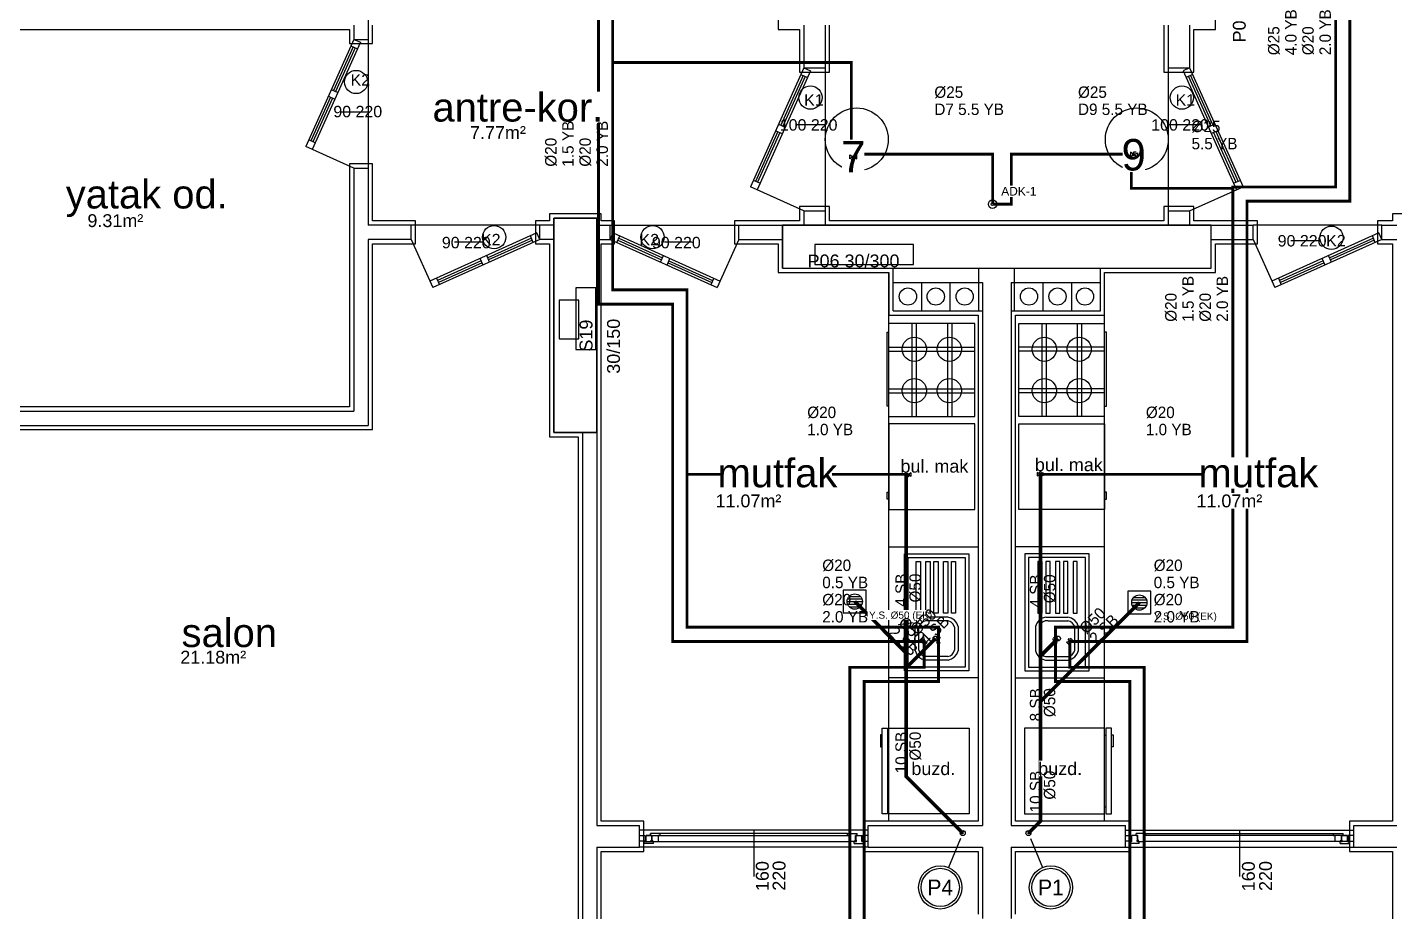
# Model space of a CAD drawing. Header units: centimetres. Extents: x -3962 to 31822, y -2 to 2802.
# Drawn here: x 13032 to 13989, y 514 to 1133 of the extents above; entities that cross this region are included whole.
import ezdxf
from ezdxf.enums import TextEntityAlignment as Align

# ---------------------------------------------------------------- set-up
doc = ezdxf.new("R2010")
doc.units = ezdxf.units.CM
doc.linetypes.add('BASMA HATTI', pattern=[31, 25, -6])
doc.linetypes.add('PISSU HATTI', pattern=[26, 20, -6])
for name, color, linetype in [('ROTAS-CIHAZ', 135, 'CONTINUOUS'), ('ROTAS-MIMARI', 8, 'CONTINUOUS'), ('ROTAS-MIMARI-KOLON', 8, 'CONTINUOUS'), ('ROTAS-MIMARI-YAZI', 8, 'CONTINUOUS'), ('ROTAS-PISSU-BORU-TAVANDAN', 6, 'PISSU HATTI'), ('ROTAS-PISSU-KOLONNO', 211, 'CONTINUOUS'), ('ROTAS-SICAKSU-BORU', 1, 'BASMA HATTI'), ('ROTAS-SOGUKSU-BORU', 5, 'CONTINUOUS'), ('ROTAS-TEFRIS', 15, 'CONTINUOUS'), ('ROTAS-TEMIZSU-CAP', 101, 'CONTINUOUS'), ('ROTAS-VANA', 1, 'CONTINUOUS')]:
    doc.layers.add(name, color=color, linetype=linetype)
doc.styles.add('ROTAS', font='arial.ttf')

# ---------------------------------------------------------------- blocks, each defined once
blk = doc.blocks.new('ROTAS-PIS-SU-CAP-SB')
for tag, p in [('PSCP_001', (0.83, 1.29)), ('PS_001', (0.83, 0.07))]:
    blk.add_attdef(tag, p, '', height=1)
blk = doc.blocks.new('ROTAS-YER-SUZGECI-PLAN')
for p, q in [((-6.7, 0), (6.7, 0)), ((-6.3, 2.3), (6.3, 2.3)), ((-4.9, 4.5), (4.9, 4.5)), ((-6.3, -2.3), (6.3, -2.3)), ((-4.9, -4.5), (4.9, -4.5))]:
    blk.add_line(p, q)
blk.add_lwpolyline([(-10, -10), (10, -10), (10, 10), (-10, 10)], close=True)
blk.add_circle((0, 0), 6.67)
blk = doc.blocks.new('ROTAS-PIS-SU-KOLON')
h = blk.add_hatch(color=256)
h.dxf.hatch_style = 1
h.paths.add_polyline_path([(1.5, 0), (1.5, 0.4), (1.3, 0.8), (1.1, 1.1), (0.8, 1.3), (0.4, 1.5), (0, 1.5), (-0.4, 1.5), (-0.8, 1.3), (-1.1, 1.1), (-1.3, 0.8), (-1.5, 0.4), (-1.5, 0), (-1.5, -0.4), (-1.3, -0.8), (-1.1, -1.1), (-0.8, -1.3), (-0.4, -1.5), (0, -1.5), (0.4, -1.5), (0.8, -1.3), (1.1, -1.1), (1.3, -0.8), (1.5, -0.4)])
blk.add_circle((0, 0), 3.5)
blk = doc.blocks.new('ROTAS-KURESEL-VANA')
for p, q in [((0, 3.1), (0, 8)), ((0, 8), (5.4, 8))]:
    blk.add_line(p, q)
for points in [[(-9, 5.8), (-9, -5), (0, 0.4)], [(9, 5.8), (9, -5), (0, 0.4)]]:
    blk.add_lwpolyline(points, close=True)
blk.add_circle((0, 0.4), 2.71)
blk.add_attdef('CAP', text='', height=10).set_placement((-1.1, 0), align=Align.CENTER)
blk = doc.blocks.new('ROTAS-TEMIZ-SU-CAP-MB')
for tag, p in [('SOCP_001', (0.83, 4.92)), ('SO_001', (0.83, 3.42)), ('SCCP_001', (0.83, 1.92)), ('SC_001', (0.83, 0.42))]:
    blk.add_attdef(tag, p, '', height=1)
blk = doc.blocks.new('ROTAS-KOLON-NO-PIS-SU')
for radius in [27.5, 24.3]:
    blk.add_circle((0, 0), radius)
blk.add_attdef('K', text='', height=20).set_placement((0, 0), align=Align.MIDDLE_CENTER)

msp = doc.modelspace()

# ---------------------------------------------------------------- linework, layer by layer
at = {"layer": 'ROTAS-MIMARI'}
for p, q in [((13270.82, 1154.24), (13270.82, 1124.24)), ((13557.82, 1141.26), (13557.82, 1131.24)), ((13863.82, 1131.24), (13863.82, 1141.26)), ((12935.82, 1131.24), (13257.82, 1131.24)), ((13257.82, 1131.24), (13257.82, 1121.24)), ((13260.82, 1134.24), (13260.82, 1124.24)), ((13273.82, 1121.24), (13273.82, 1134.24)), ((13557.82, 1131.24), (13572.82, 1131.24)), ((13572.82, 1131.24), (13572.82, 1101.24)), ((13575.82, 1134.24), (13575.82, 1104.24)), ((13590.82, 1134.24), (13590.82, 1104.24)), ((13593.82, 1101.24), (13593.82, 1134.24)), ((13827.82, 1134.24), (13827.82, 1101.24)), ((13830.82, 1134.24), (13830.82, 1104.24)), ((13845.82, 1134.24), (13845.82, 1104.24)), ((13848.82, 1101.24), (13848.82, 1131.24)), ((13848.82, 1131.24), (13863.82, 1131.24)), ((13260.82, 1124.24), (13227.18, 1049.35)), ((13265.39, 1122.19), (13231.74, 1047.31)), ((13257.82, 1121.24), (13273.82, 1121.24)), ((13260.82, 1124.24), (13270.82, 1124.24)), ((13260.82, 1124.24), (13265.39, 1122.19)), ((13270.82, 1124.24), (13270.82, 1034.24)), ((13260.26, 1119.01), (13246.51, 1088.41)), ((13261.7, 1118.36), (13247.95, 1087.76)), ((13258.78, 1119.68), (13263.34, 1117.63)), ((13575.82, 1104.24), (13538.44, 1021.03)), ((13580.39, 1102.19), (13543, 1018.99)), ((13572.82, 1101.24), (13593.82, 1101.24)), ((13575.82, 1104.24), (13590.82, 1104.24)), ((13575.82, 1104.24), (13580.39, 1102.19)), ((13590.82, 1104.24), (13590.82, 1004.24)), ((13827.82, 1101.24), (13848.82, 1101.24)), ((13830.82, 1104.24), (13845.82, 1104.24)), ((13830.82, 1104.24), (13830.82, 1004.24)), ((13845.82, 1104.24), (13841.26, 1102.19)), ((13841.26, 1102.19), (13878.65, 1018.99)), ((13845.82, 1104.24), (13883.21, 1021.03)), ((13575.26, 1099.01), (13559.64, 1064.25)), ((13576.7, 1098.36), (13561.08, 1063.6)), ((13573.78, 1099.68), (13578.34, 1097.63)), ((13847.87, 1099.68), (13843.31, 1097.63)), ((13844.95, 1098.36), (13860.57, 1063.6)), ((13846.39, 1099.01), (13862.01, 1064.25)), ((13244.46, 1083.85), (13230.71, 1053.25)), ((13245.9, 1083.2), (13232.15, 1052.6)), ((13242.98, 1084.51), (13247.54, 1082.47)), ((13245.03, 1089.08), (13249.59, 1087.03)), ((13252.04, 1073.5), (13270.82, 1073.5)), ((13558.16, 1064.92), (13562.72, 1062.87)), ((13590.82, 1064.35), (13570.82, 1064.35)), ((13853.95, 1064.35), (13830.82, 1064.35)), ((13863.49, 1064.92), (13858.93, 1062.87)), ((13233.79, 1051.87), (13229.23, 1053.92)), ((13557.59, 1059.69), (13541.97, 1024.93)), ((13559.03, 1059.04), (13543.41, 1024.28)), ((13556.11, 1060.35), (13560.67, 1058.31)), ((13865.54, 1060.35), (13860.98, 1058.31)), ((13862.62, 1059.04), (13878.24, 1024.28)), ((13864.06, 1059.69), (13879.68, 1024.93)), ((13260.82, 1034.24), (13227.18, 1049.35)), ((13273.82, 1037.24), (13257.82, 1037.24)), ((13257.82, 1037.24), (13257.82, 867.24)), ((13260.82, 1034.24), (13260.82, 864.24)), ((13260.82, 1034.24), (13270.82, 1034.24)), ((13270.82, 1034.24), (13270.82, 994.24)), ((13273.82, 997.24), (13273.82, 1037.24)), ((13545.05, 1023.55), (13540.49, 1025.6)), ((13876.6, 1023.55), (13881.16, 1025.6)), ((13575.82, 1004.24), (13538.44, 1021.03)), ((13845.82, 1004.24), (13883.21, 1021.03)), ((13593.82, 1007.24), (13572.82, 1007.24)), ((13572.82, 1007.24), (13572.82, 997.24)), ((13593.82, 997.24), (13593.82, 1007.24)), ((13848.82, 1007.24), (13827.82, 1007.24)), ((13827.82, 1007.24), (13827.82, 997.24)), ((13848.82, 997.24), (13848.82, 1007.24)), ((13303.99, 997.24), (13273.82, 997.24)), ((13303.99, 981.24), (13303.99, 997.24)), ((13397.82, 997.24), (13387.99, 997.24)), ((13387.99, 997.24), (13387.99, 981.24)), ((13433.82, 1002.24), (13397.82, 1002.24)), ((13397.82, 1002.24), (13397.82, 997.24)), ((13433.82, 997.24), (13433.82, 1002.24)), ((13443.32, 997.24), (13433.82, 997.24)), ((13443.32, 981.24), (13443.32, 997.24)), ((13560.82, 997.24), (13527.32, 997.24)), ((13527.32, 997.24), (13527.32, 981.24)), ((13572.82, 997.24), (13560.82, 997.24)), ((13575.82, 1004.24), (13575.82, 994.24)), ((13575.82, 1004.24), (13590.82, 1004.24)), ((13590.82, 1004.24), (13590.82, 994.24)), ((13827.82, 997.24), (13593.82, 997.24)), ((13830.82, 1004.24), (13845.82, 1004.24)), ((13830.82, 1004.24), (13830.82, 994.24)), ((13845.82, 1004.24), (13845.82, 994.24)), ((13860.82, 997.24), (13848.82, 997.24)), ((13893.32, 997.24), (13860.82, 997.24)), ((13893.32, 981.24), (13893.32, 997.24)), ((13987.82, 997.24), (13977.32, 997.24)), ((13977.32, 997.24), (13977.32, 981.24)), ((14023.82, 1002.24), (13987.82, 1002.24)), ((13987.82, 1002.24), (13987.82, 997.24)), ((13300.99, 994.24), (13270.82, 994.24)), ((13300.99, 984.24), (13300.99, 994.24)), ((13390.99, 994.24), (13300.99, 994.24)), ((13388.94, 988.8), (13314.05, 955.15)), ((13386.42, 982.19), (13384.37, 986.75)), ((13390.99, 984.24), (13388.94, 988.8)), ((13400.82, 994.24), (13390.99, 994.24)), ((13390.99, 984.24), (13390.99, 994.24)), ((13430.82, 994.24), (13440.32, 994.24)), ((13440.32, 984.24), (13440.32, 994.24)), ((13440.32, 994.24), (13530.32, 994.24)), ((13440.32, 984.24), (13442.37, 988.8)), ((13442.37, 988.8), (13517.26, 955.15)), ((13444.89, 982.19), (13446.94, 986.75)), ((13530.32, 994.24), (13560.82, 994.24)), ((13530.32, 984.24), (13530.32, 994.24)), ((13860.82, 994.24), (13890.32, 994.24)), ((13890.32, 984.24), (13890.32, 994.24)), ((13980.32, 994.24), (13890.32, 994.24)), ((13978.28, 988.8), (13903.39, 955.15)), ((13975.76, 982.19), (13973.71, 986.75)), ((13980.32, 984.24), (13978.28, 988.8)), ((13980.32, 994.24), (13990.82, 994.24)), ((13980.32, 984.24), (13980.32, 994.24)), ((13270.82, 984.24), (13270.82, 854.24)), ((13300.99, 984.24), (13270.82, 984.24)), ((13273.82, 851.24), (13273.82, 981.24)), ((13273.82, 981.24), (13303.99, 981.24)), ((13300.99, 984.24), (13316.1, 950.59)), ((13390.99, 984.24), (13316.1, 950.59)), ((13350.66, 982.38), (13331.33, 982.38)), ((13385.11, 985.11), (13354.51, 971.36)), ((13385.76, 983.67), (13355.16, 969.92)), ((13387.99, 981.24), (13397.82, 981.24)), ((13400.82, 984.24), (13390.99, 984.24)), ((13397.82, 981.24), (13397.82, 846.24)), ((13430.82, 984.24), (13440.32, 984.24)), ((13433.82, 846.24), (13433.82, 981.24)), ((13433.82, 981.24), (13443.32, 981.24)), ((13440.32, 984.24), (13515.21, 950.59)), ((13445.55, 983.67), (13476.15, 969.92)), ((13446.2, 985.11), (13476.8, 971.36)), ((13497.67, 982.38), (13478.35, 982.38)), ((13530.32, 984.24), (13515.21, 950.59)), ((13527.32, 981.24), (13557.82, 981.24)), ((13530.32, 984.24), (13560.82, 984.24)), ((13557.82, 981.24), (13557.82, 961.24)), ((13860.82, 984.24), (13890.32, 984.24)), ((13863.82, 961.24), (13863.82, 981.24)), ((13863.82, 981.24), (13893.32, 981.24)), ((13890.32, 984.24), (13905.44, 950.59)), ((13980.32, 984.24), (13905.44, 950.59)), ((13936, 983.23), (13916.68, 983.23)), ((13974.45, 985.11), (13943.85, 971.36)), ((13975.1, 983.67), (13944.5, 969.92)), ((13977.32, 981.24), (13987.82, 981.24)), ((13980.32, 984.24), (13990.82, 984.24)), ((13987.82, 981.24), (13987.82, 849.24)), ((13349.95, 969.31), (13319.35, 955.56)), ((13350.6, 967.87), (13320, 954.12)), ((13351.26, 966.39), (13349.21, 970.95)), ((13355.82, 968.44), (13353.78, 973)), ((13475.49, 968.44), (13477.53, 973)), ((13480.05, 966.39), (13482.1, 970.95)), ((13480.71, 967.87), (13511.31, 954.12)), ((13481.36, 969.31), (13511.96, 955.56)), ((13939.29, 969.31), (13908.69, 955.56)), ((13939.94, 967.87), (13909.34, 954.12)), ((13940.6, 966.39), (13938.55, 970.95)), ((13945.16, 968.44), (13943.12, 973)), ((13318.62, 957.2), (13320.66, 952.64)), ((13512.69, 957.2), (13510.65, 952.64)), ((13557.82, 961.24), (13635.32, 961.24)), ((13635.32, 961.24), (13635.32, 931.24)), ((13635.38, 577.24), (13635.38, 961.24)), ((13638.32, 934.24), (13638.32, 964.24)), ((13638.32, 934.24), (13638.32, 964.24)), ((13638.32, 934.24), (13638.32, 964.24)), ((13638.32, 934.24), (13638.32, 964.24)), ((13698.32, 934.24), (13698.32, 964.24)), ((13723.32, 934.24), (13723.32, 964.24)), ((13783.32, 934.24), (13783.32, 964.24)), ((13783.32, 934.24), (13783.32, 964.24)), ((13783.32, 934.24), (13783.32, 964.24)), ((13783.32, 934.24), (13783.32, 964.24)), ((13783.32, 934.24), (13783.32, 964.24)), ((13786.27, 577.24), (13786.27, 961.24)), ((13786.32, 931.24), (13786.32, 961.24)), ((13786.32, 961.24), (13863.82, 961.24)), ((13907.96, 957.2), (13910, 952.64)), ((13638.32, 954.24), (13700.82, 954.24)), ((13658.32, 934.24), (13658.32, 954.24)), ((13678.32, 934.24), (13678.32, 954.24)), ((13700.82, 954.24), (13700.82, 574.24)), ((13720.82, 954.24), (13720.82, 574.24)), ((13720.82, 954.24), (13783.32, 954.24)), ((13743.32, 934.24), (13743.32, 954.24)), ((13763.32, 934.24), (13763.32, 954.24)), ((13635.32, 931.24), (13697.82, 931.24)), ((13638.32, 934.24), (13700.82, 934.24)), ((13697.82, 931.24), (13697.82, 577.24)), ((13720.82, 934.24), (13783.32, 934.24)), ((13723.82, 931.24), (13786.32, 931.24)), ((13723.82, 577.24), (13723.82, 931.24)), ((13634.09, 919.36), (13635.38, 919.36)), ((13634.09, 877.6), (13634.09, 919.36)), ((13635.37, 860.46), (13635.38, 925.46)), ((13695.38, 925.46), (13635.38, 925.46)), ((13651.47, 925.46), (13651.47, 860.46)), ((13654.47, 925.46), (13654.47, 860.46)), ((13676.28, 925.46), (13676.29, 860.46)), ((13679.28, 925.46), (13679.29, 860.46)), ((13695.37, 860.46), (13695.38, 925.46)), ((13726.28, 860.46), (13726.27, 925.46)), ((13726.27, 925.46), (13786.27, 925.46)), ((13742.37, 925.46), (13742.36, 860.46)), ((13745.37, 925.46), (13745.36, 860.46)), ((13767.18, 925.46), (13767.18, 860.46)), ((13770.18, 925.46), (13770.18, 860.46)), ((13786.28, 860.46), (13786.27, 925.46)), ((13787.56, 919.36), (13786.27, 919.36)), ((13787.56, 877.6), (13787.56, 919.36)), ((13635.38, 909.04), (13695.38, 909.04)), ((13635.38, 906.04), (13695.38, 906.04)), ((13786.27, 909.04), (13726.27, 909.04)), ((13786.27, 906.04), (13726.27, 906.04)), ((13634.09, 867.6), (13634.09, 877.6)), ((13635.38, 879.89), (13695.38, 879.88)), ((13635.38, 876.89), (13695.38, 876.88)), ((13786.27, 879.89), (13726.27, 879.88)), ((13786.27, 876.89), (13726.27, 876.88)), ((13787.56, 867.6), (13787.56, 877.6)), ((12935.82, 864.24), (13260.82, 864.24)), ((13257.82, 867.24), (12938.82, 867.24)), ((13635.38, 867.6), (13634.09, 867.6)), ((13786.27, 867.6), (13787.56, 867.6)), ((12935.82, 854.24), (13270.82, 854.24)), ((13635.37, 860.46), (13695.37, 860.46)), ((13635.38, 855.4), (13635.37, 795.4)), ((13695.38, 855.39), (13635.38, 855.4)), ((13695.37, 795.39), (13695.38, 855.39)), ((13726.27, 855.39), (13786.27, 855.4)), ((13726.27, 795.39), (13726.27, 855.39)), ((13786.28, 860.46), (13726.28, 860.46)), ((13786.27, 855.4), (13786.28, 795.4)), ((12988.82, 851.24), (13273.82, 851.24)), ((13397.82, 846.24), (13417.82, 846.24)), ((13417.82, 846.24), (13417.82, 482.24)), ((13420.82, 849.24), (13420.82, 479.24)), ((13430.82, 849.24), (13430.82, 574.24)), ((13433.82, 577.24), (13433.82, 846.24)), ((13987.82, 849.24), (13987.82, 577.24)), ((13634.09, 802.53), (13634.09, 807.52)), ((13634.09, 807.52), (13635.38, 807.52)), ((13787.56, 807.52), (13786.27, 807.52)), ((13787.56, 802.53), (13787.56, 807.52)), ((13635.38, 802.53), (13634.09, 802.53)), ((13635.37, 795.4), (13695.37, 795.39)), ((13786.28, 795.4), (13726.28, 795.39)), ((13786.27, 802.53), (13787.56, 802.53)), ((13635.38, 769.35), (13697.82, 769.35)), ((13786.27, 769.35), (13723.82, 769.35)), ((13646.22, 682.54), (13646.22, 764.35)), ((13646.22, 764.35), (13691.22, 764.35)), ((13648.72, 685.04), (13648.72, 761.85)), ((13648.72, 761.85), (13688.72, 761.85)), ((13654.44, 722.95), (13654.44, 758.99)), ((13654.44, 758.99), (13657.44, 758.99)), ((13657.44, 758.99), (13657.44, 722.95)), ((13661.18, 722.95), (13661.18, 758.99)), ((13661.18, 758.99), (13664.18, 758.99)), ((13664.18, 758.99), (13664.18, 722.95)), ((13666.74, 722.95), (13666.74, 758.99)), ((13666.74, 758.99), (13669.74, 758.99)), ((13669.74, 758.99), (13669.74, 722.95)), ((13673.49, 722.95), (13673.49, 758.99)), ((13673.49, 758.99), (13676.49, 758.99)), ((13676.49, 758.99), (13676.49, 722.95)), ((13679.05, 722.95), (13679.05, 758.99)), ((13679.05, 758.99), (13682.05, 758.99)), ((13682.05, 758.99), (13682.05, 722.95)), ((13688.72, 761.85), (13688.72, 685.04)), ((13691.22, 764.35), (13691.22, 682.54)), ((13730.43, 764.35), (13730.43, 682.54)), ((13775.43, 764.35), (13730.43, 764.35)), ((13732.93, 761.85), (13732.93, 685.04)), ((13772.93, 761.85), (13732.93, 761.85)), ((13739.6, 758.99), (13739.6, 722.95)), ((13742.6, 758.99), (13739.6, 758.99)), ((13742.6, 722.95), (13742.6, 758.99)), ((13745.16, 758.99), (13745.16, 722.95)), ((13748.16, 758.99), (13745.16, 758.99)), ((13748.16, 722.95), (13748.16, 758.99)), ((13751.91, 758.99), (13751.91, 722.95)), ((13754.91, 758.99), (13751.91, 758.99)), ((13754.91, 722.95), (13754.91, 758.99)), ((13757.47, 758.99), (13757.47, 722.95)), ((13760.47, 758.99), (13757.47, 758.99)), ((13760.47, 722.95), (13760.47, 758.99)), ((13764.21, 758.99), (13764.21, 722.95)), ((13767.21, 758.99), (13764.21, 758.99)), ((13767.21, 722.95), (13767.21, 758.99)), ((13772.93, 685.04), (13772.93, 761.85)), ((13775.43, 682.54), (13775.43, 764.35)), ((13657.44, 722.95), (13654.44, 722.95)), ((13676.46, 720.03), (13661.03, 720.03)), ((13664.18, 722.95), (13661.18, 722.95)), ((13669.74, 722.95), (13666.74, 722.95)), ((13676.49, 722.95), (13673.49, 722.95)), ((13682.05, 722.95), (13679.05, 722.95)), ((13739.6, 722.95), (13742.6, 722.95)), ((13745.16, 722.95), (13748.16, 722.95)), ((13745.19, 720.03), (13760.62, 720.03)), ((13751.91, 722.95), (13754.91, 722.95)), ((13757.47, 722.95), (13760.47, 722.95)), ((13764.21, 722.95), (13767.21, 722.95)), ((13653.72, 696.82), (13653.72, 713.19)), ((13656.22, 697.06), (13656.22, 712.95)), ((13674.74, 717.53), (13661.03, 717.53)), ((13681.22, 713.14), (13681.22, 696.88)), ((13683.72, 713.42), (13683.72, 696.59)), ((13737.93, 713.42), (13737.93, 696.59)), ((13740.43, 713.14), (13740.43, 696.88)), ((13746.91, 717.53), (13760.62, 717.53)), ((13765.43, 697.06), (13765.43, 712.95)), ((13767.93, 696.82), (13767.93, 713.19)), ((13676.82, 690.04), (13660.67, 690.04)), ((13676.61, 692.54), (13660.88, 692.54)), ((13744.83, 690.04), (13760.98, 690.04)), ((13745.04, 692.54), (13760.77, 692.54)), ((13691.22, 682.54), (13646.22, 682.54)), ((13688.72, 685.04), (13648.72, 685.04)), ((13730.43, 682.54), (13775.43, 682.54)), ((13732.93, 685.04), (13772.93, 685.04)), ((13697.82, 677.54), (13635.38, 677.54)), ((13723.82, 677.54), (13786.27, 677.54)), ((13630.55, 582.43), (13630.54, 642.43)), ((13630.54, 642.43), (13634.39, 642.43)), ((13634.39, 642.43), (13634.39, 582.43)), ((13635.38, 582.43), (13635.37, 642.43)), ((13635.37, 642.43), (13691.53, 642.43)), ((13691.53, 642.43), (13691.53, 582.43)), ((13786.28, 642.43), (13730.12, 642.43)), ((13730.12, 642.43), (13730.12, 582.43)), ((13786.27, 582.43), (13786.28, 642.43)), ((13787.26, 642.43), (13787.26, 582.43)), ((13791.11, 642.43), (13787.26, 642.43)), ((13791.1, 582.43), (13791.11, 642.43)), ((13630.54, 637.66), (13629.46, 637.66)), ((13629.46, 637.66), (13629.46, 629.34)), ((13630.54, 629.34), (13630.54, 637.66)), ((13635.38, 637.43), (13634.39, 637.43)), ((13786.27, 637.43), (13787.26, 637.43)), ((13791.11, 637.66), (13792.19, 637.66)), ((13791.11, 629.34), (13791.11, 637.66)), ((13792.19, 637.66), (13792.19, 629.34)), ((13629.46, 629.34), (13630.54, 629.34)), ((13792.19, 629.34), (13791.11, 629.34)), ((13635.38, 587.43), (13634.39, 587.43)), ((13786.27, 587.43), (13787.26, 587.43)), ((13430.82, 574.24), (13460.82, 574.24)), ((13463.82, 577.24), (13433.82, 577.24)), ((13460.82, 559.24), (13460.82, 574.24)), ((13463.82, 556.24), (13463.82, 577.24)), ((13697.82, 577.24), (13617.82, 577.24)), ((13617.82, 577.24), (13617.82, 556.24)), ((13620.82, 559.24), (13620.82, 574.24)), ((13620.82, 574.24), (13700.82, 574.24)), ((13634.39, 582.43), (13630.55, 582.43)), ((13691.53, 582.43), (13635.38, 582.43)), ((13720.82, 574.24), (13800.82, 574.24)), ((13803.82, 577.24), (13723.82, 577.24)), ((13730.12, 582.43), (13786.27, 582.43)), ((13787.26, 582.43), (13791.1, 582.43)), ((13800.82, 559.24), (13800.82, 574.24)), ((13803.82, 556.24), (13803.82, 577.24)), ((13987.82, 577.24), (13957.82, 577.24)), ((13957.82, 577.24), (13957.82, 556.24)), ((13960.82, 559.24), (13960.82, 574.24)), ((13960.82, 574.24), (13990.82, 574.24)), ((13620.82, 571.05), (13460.82, 571.05)), ((13460.82, 567.24), (13464.82, 567.24)), ((13464.82, 567.24), (13464.82, 563.24)), ((13465.32, 567.24), (13606.42, 567.24)), ((13469.32, 567.24), (13465.32, 567.24)), ((13465.32, 563.04), (13465.32, 567.24)), ((13606.42, 568.64), (13468.42, 568.64)), ((13468.42, 567.24), (13468.42, 568.64)), ((13475.22, 568.64), (13468.42, 568.64)), ((13468.42, 567.24), (13469.62, 567.24)), ((13469.32, 564.04), (13469.32, 567.24)), ((13469.62, 564.04), (13469.62, 567.24)), ((13474.02, 563.04), (13474.02, 567.24)), ((13475.22, 567.24), (13474.02, 567.24)), ((13475.22, 567.24), (13475.22, 568.64)), ((13540.82, 571.05), (13540.82, 538.73)), ((13606.42, 567.24), (13606.42, 568.64)), ((13606.42, 568.64), (13613.22, 568.64)), ((13606.42, 567.24), (13607.62, 567.24)), ((13607.62, 563.04), (13607.62, 567.24)), ((13613.22, 567.24), (13612.02, 567.24)), ((13612.02, 564.04), (13612.02, 567.24)), ((13612.32, 567.24), (13616.32, 567.24)), ((13612.32, 564.04), (13612.32, 567.24)), ((13613.22, 567.24), (13613.22, 568.64)), ((13616.32, 563.04), (13616.32, 567.24)), ((13620.82, 567.24), (13616.82, 567.24)), ((13616.82, 567.24), (13616.82, 563.24)), ((13800.82, 571.05), (13960.82, 571.05)), ((13800.82, 567.24), (13804.82, 567.24)), ((13804.82, 567.24), (13804.82, 563.24)), ((13809.32, 567.24), (13805.32, 567.24)), ((13805.32, 563.04), (13805.32, 567.24)), ((13808.42, 567.24), (13808.42, 568.64)), ((13815.22, 568.64), (13808.42, 568.64)), ((13808.42, 567.24), (13809.62, 567.24)), ((13809.32, 564.04), (13809.32, 567.24)), ((13809.62, 564.04), (13809.62, 567.24)), ((13814.02, 563.04), (13814.02, 567.24)), ((13815.22, 567.24), (13814.02, 567.24)), ((13815.22, 568.64), (13953.22, 568.64)), ((13815.22, 567.24), (13815.22, 568.64)), ((13956.32, 567.24), (13815.22, 567.24)), ((13880.82, 571.05), (13880.82, 538.73)), ((13946.42, 567.24), (13946.42, 568.64)), ((13946.42, 568.64), (13953.22, 568.64)), ((13946.42, 567.24), (13947.62, 567.24)), ((13947.62, 563.04), (13947.62, 567.24)), ((13953.22, 567.24), (13952.02, 567.24)), ((13952.02, 564.04), (13952.02, 567.24)), ((13952.32, 567.24), (13956.32, 567.24)), ((13952.32, 564.04), (13952.32, 567.24)), ((13953.22, 567.24), (13953.22, 568.64)), ((13956.32, 563.04), (13956.32, 567.24)), ((13960.82, 567.24), (13956.82, 567.24)), ((13956.82, 567.24), (13956.82, 563.24)), ((13430.82, 559.24), (13430.82, 479.24)), ((13430.82, 559.24), (13460.82, 559.24)), ((13433.82, 446.24), (13433.82, 556.24)), ((13433.82, 556.24), (13463.82, 556.24)), ((13464.82, 563.24), (13460.82, 563.24)), ((13620.82, 559.24), (13460.82, 559.24)), ((13464.12, 563.04), (13607.62, 563.04)), ((13464.12, 561.64), (13464.12, 563.04)), ((13465.32, 563.04), (13464.12, 563.04)), ((13470.52, 561.64), (13464.12, 561.64)), ((13469.32, 564.04), (13469.02, 564.04)), ((13469.02, 563.04), (13469.02, 564.04)), ((13470.52, 563.04), (13469.02, 563.04)), ((13469.92, 564.04), (13469.62, 564.04)), ((13469.92, 563.54), (13469.62, 563.54)), ((13469.62, 563.04), (13469.62, 563.54)), ((13469.62, 563.04), (13474.02, 563.04)), ((13469.92, 563.54), (13469.92, 564.04)), ((13470.52, 561.64), (13470.52, 563.04)), ((13612.02, 563.04), (13607.62, 563.04)), ((13611.12, 561.64), (13611.12, 563.04)), ((13611.12, 563.04), (13612.62, 563.04)), ((13611.12, 561.64), (13617.52, 561.64)), ((13611.72, 563.54), (13611.72, 564.04)), ((13611.72, 564.04), (13612.02, 564.04)), ((13611.72, 563.54), (13612.02, 563.54)), ((13612.02, 563.04), (13612.02, 563.54)), ((13612.32, 564.04), (13612.62, 564.04)), ((13612.62, 563.04), (13612.62, 564.04)), ((13616.32, 563.04), (13617.52, 563.04)), ((13616.82, 563.24), (13620.82, 563.24)), ((13617.52, 561.64), (13617.52, 563.04)), ((13617.82, 556.24), (13697.82, 556.24)), ((13620.82, 559.24), (13700.82, 559.24)), ((13697.82, 556.24), (13697.82, 512.24)), ((13700.82, 559.24), (13700.82, 509.24)), ((13720.82, 559.24), (13720.82, 509.24)), ((13720.82, 559.24), (13800.82, 559.24)), ((13723.82, 512.24), (13723.82, 556.24)), ((13723.82, 556.24), (13803.82, 556.24)), ((13804.82, 563.24), (13800.82, 563.24)), ((13800.82, 559.24), (13960.82, 559.24)), ((13804.12, 561.64), (13804.12, 563.04)), ((13805.32, 563.04), (13804.12, 563.04)), ((13810.52, 561.64), (13804.12, 561.64)), ((13809.32, 564.04), (13809.02, 564.04)), ((13809.02, 563.04), (13809.02, 564.04)), ((13810.52, 563.04), (13809.02, 563.04)), ((13809.92, 564.04), (13809.62, 564.04)), ((13809.92, 563.54), (13809.62, 563.54)), ((13809.62, 563.04), (13809.62, 563.54)), ((13809.62, 563.04), (13814.02, 563.04)), ((13809.92, 563.54), (13809.92, 564.04)), ((13810.52, 561.64), (13810.52, 563.04)), ((13957.52, 563.04), (13814.02, 563.04)), ((13952.02, 563.04), (13947.62, 563.04)), ((13951.12, 561.64), (13951.12, 563.04)), ((13951.12, 563.04), (13952.62, 563.04)), ((13951.12, 561.64), (13957.52, 561.64)), ((13951.72, 563.54), (13951.72, 564.04)), ((13951.72, 564.04), (13952.02, 564.04)), ((13951.72, 563.54), (13952.02, 563.54)), ((13952.02, 563.04), (13952.02, 563.54)), ((13952.32, 564.04), (13952.62, 564.04)), ((13952.62, 563.04), (13952.62, 564.04)), ((13956.32, 563.04), (13957.52, 563.04)), ((13956.82, 563.24), (13960.82, 563.24)), ((13957.52, 561.64), (13957.52, 563.04)), ((13957.82, 556.24), (13987.82, 556.24)), ((13960.82, 559.24), (13990.82, 559.24)), ((13987.82, 556.24), (13987.82, 482.24))]:
    msp.add_line(p, q, dxfattribs=at)
for points in [[(13400.82, 849.24), (13400.82, 999.24)], [(13400.82, 999.24), (13430.82, 999.24)], [(13430.82, 999.24), (13430.82, 849.24)], [(13560.82, 964.24), (13560.82, 994.24)], [(13560.82, 994.24), (13860.82, 994.24)], [(13860.82, 964.24), (13860.82, 994.24)], [(13560.82, 964.24), (13860.82, 964.24)], [(13430.82, 849.24), (13400.82, 849.24)], [(13661.03, 720.03), (13658.43, 719.3), (13656.25, 717.82), (13654.63, 715.74), (13653.72, 713.19)], [(13683.72, 713.42), (13682.78, 715.89), (13681.16, 717.9), (13679, 719.32), (13676.46, 720.03)], [(13745.19, 720.03), (13742.65, 719.32), (13740.49, 717.9), (13738.87, 715.89), (13737.93, 713.42)], [(13767.93, 713.19), (13767.02, 715.74), (13765.4, 717.82), (13763.22, 719.3), (13760.62, 720.03)], [(13661.31, 717.54), (13659.53, 717.05), (13658.03, 716.06), (13656.89, 714.67), (13656.22, 712.95)], [(13681.22, 713.14), (13680.32, 715.1), (13678.82, 716.57), (13676.9, 717.42), (13674.74, 717.53)], [(13746.91, 717.53), (13744.75, 717.42), (13742.83, 716.57), (13741.33, 715.1), (13740.43, 713.14)], [(13765.43, 712.95), (13764.76, 714.67), (13763.62, 716.06), (13762.12, 717.05), (13760.34, 717.54)], [(13653.72, 696.82), (13654.58, 694.36), (13656.11, 692.32), (13658.19, 690.84), (13660.67, 690.04)], [(13656.22, 697.06), (13656.84, 695.44), (13657.87, 694.1), (13659.24, 693.1), (13660.88, 692.54)], [(13676.61, 692.54), (13678.2, 693.08), (13679.55, 694.03), (13680.58, 695.32), (13681.22, 696.88)], [(13676.82, 690.04), (13679.25, 690.81), (13681.29, 692.24), (13682.83, 694.21), (13683.72, 696.59)], [(13737.93, 696.59), (13738.82, 694.21), (13740.36, 692.24), (13742.4, 690.81), (13744.83, 690.04)], [(13740.43, 696.88), (13741.07, 695.32), (13742.1, 694.03), (13743.45, 693.08), (13745.04, 692.54)], [(13760.77, 692.54), (13762.41, 693.1), (13763.78, 694.1), (13764.81, 695.44), (13765.43, 697.06)], [(13760.98, 690.04), (13763.46, 690.84), (13765.54, 692.32), (13767.07, 694.36), (13767.93, 696.82)]]:
    msp.add_lwpolyline(points, dxfattribs=at)
for centre, radius in [((13262.36, 1094.42), 8.14), ((13580.43, 1083.5), 8.14), ((13840.43, 1083.5), 8.14), ((13612.82, 1054.24), 22), ((13808.82, 1054.24), 22), ((13359, 985.84), 8.14), ((13469.9, 985.84), 8.14), ((13945.11, 985.48), 8.14), ((13648.63, 944.35), 6.03), ((13668.13, 944.35), 6.03), ((13688.38, 944.35), 6.03), ((13733.38, 944.35), 6.03), ((13753.34, 944.35), 6.03), ((13772.58, 944.35), 6.03), ((13653.15, 907.47), 8.48), ((13677.6, 907.47), 8.48), ((13744.05, 907.47), 8.48), ((13768.5, 907.47), 8.48), ((13653.15, 878.46), 8.48), ((13677.6, 878.46), 8.48), ((13744.05, 878.46), 8.48), ((13768.5, 878.46), 8.48), ((13667.95, 705.15), 1.68), ((13753.7, 705.15), 1.68)]:
    msp.add_circle(centre, radius, dxfattribs=at)
at = {"layer": 'ROTAS-MIMARI-KOLON'}
for points in [[(13430.82, 999.24), (13400.82, 999.24), (13400.82, 849.24), (13430.82, 849.24), (13430.82, 999.24)], [(13860.82, 964.24), (13860.82, 994.24), (13560.82, 994.24), (13560.82, 964.24), (13860.82, 964.24)], [(13583.5, 966.75), (13652.47, 966.75), (13652.47, 980.72), (13583.5, 980.72), (13583.5, 966.75)], [(13430.18, 907.24), (13430.18, 950.35), (13416.21, 950.35), (13416.21, 907.24), (13430.18, 907.24)], [(13418.39, 914.69), (13418.39, 941.72), (13404.43, 941.72), (13404.43, 914.69), (13418.39, 914.69)]]:
    msp.add_lwpolyline(points, dxfattribs=at)
at = {"layer": 'ROTAS-PISSU-BORU-TAVANDAN', "const_width": 2.5}
for points in [[(13647.35, 819.36), (13647.35, 695.05)], [(13741.47, 820.39), (13741.47, 692.93)], [(13611.41, 730.99), (13647.35, 695.05)], [(13810.62, 730.27), (13741.47, 661.12)], [(13667.95, 705.15), (13647.35, 684.54)], [(13753.7, 705.15), (13741.47, 692.93)], [(13647.35, 695.05), (13647.35, 684.54)], [(13741.47, 692.93), (13741.47, 661.12)], [(13647.35, 684.54), (13647.35, 608.65), (13687, 569)], [(13741.47, 661.12), (13741.47, 577.47), (13733, 569)]]:
    msp.add_lwpolyline(points, dxfattribs=at)
at = {"layer": 'ROTAS-PISSU-KOLONNO'}
for p, q in [((13685.47, 565.3), (13677.05, 544.98)), ((13734.53, 565.3), (13742.95, 544.98))]:
    msp.add_line(p, q, dxfattribs=at)
at = {"layer": 'ROTAS-SICAKSU-BORU', "const_width": 2}
for points in [[(13665, 363), (13608, 363), (13608, 685), (13660, 685), (13660, 703), (13484, 703), (13484, 939), (13432, 939), (13432, 1261), (13480, 1261), (13480, 1397), (13540, 1397), (13540, 1403), (13444, 1403), (13444, 1583), (13417, 1583)], [(13725, 363), (13814, 363), (13814, 685), (13762, 685), (13762, 703), (13886, 703), (13886, 1011), (13958, 1011), (13958, 1261), (13942, 1261), (13942, 1397), (13878, 1397), (13878, 1403), (13994, 1403), (13994, 1583), (14005, 1583)]]:
    msp.add_lwpolyline(points, dxfattribs=at)
at = {"layer": 'ROTAS-SOGUKSU-BORU', "const_width": 2}
for points in [[(13665, 373), (13618, 373), (13618, 675), (13670, 675), (13670, 713), (13494, 713), (13494, 949), (13442, 949), (13442, 1251), (13490, 1251), (13490, 1387), (13550, 1387), (13550, 1413), (13454, 1413), (13454, 1593), (13417, 1593)], [(13725, 373), (13804, 373), (13804, 675), (13752, 675), (13752, 713), (13876, 713), (13876, 1021), (13948, 1021), (13948, 1251), (13932, 1251), (13932, 1387), (13868, 1387), (13868, 1413), (13984, 1413), (13984, 1593), (14005, 1593)], [(13609, 1044), (13609, 1108), (13442, 1108)], [(13707.93, 1009), (13707.93, 1044), (13613, 1044), (13613, 1042.13), (13610.37, 1042.13)], [(13707.93, 1009), (13721, 1009), (13721, 1044), (13801, 1044), (13806.66, 1043.52)], [(13805, 1044), (13805, 1020), (13876, 1020)], [(13649, 820), (13494, 820)], [(13741, 820), (13876, 820)]]:
    msp.add_lwpolyline(points, dxfattribs=at)
at = {"layer": 'ROTAS-SOGUKSU-BORU'}
for radius in [3, 1.05]:
    msp.add_circle((13707.93, 1009), radius, dxfattribs=at)

# ---------------------------------------------------------------- block references
at = {"layer": 'ROTAS-TEFRIS'}
ref = msp.add_blockref('ROTAS-TEMIZ-SU-CAP-MB', (13948, 1106.5), dxfattribs=dict(at, xscale=8, yscale=8, rotation=90))
ref.add_attrib('SCCP_001', 'Ø20', (13932.67, 1113.17), dxfattribs={"height": 8, "rotation": 90})
ref.add_attrib('SC_001', '2.0 YB', (13944.67, 1113.17), dxfattribs={"height": 8, "rotation": 90})
ref.add_attrib('SO_001', '4.0 YB', (13920.67, 1113.17), dxfattribs={"height": 8, "rotation": 90})
ref.add_attrib('SOCP_001', 'Ø25', (13908.67, 1113.17), dxfattribs={"height": 8, "rotation": 90})
ref = msp.add_blockref('ROTAS-TEMIZ-SU-CAP-MB', (13660.47, 1044), dxfattribs=dict(at, xscale=8, yscale=8))
ref.add_attrib('SO_001', 'D7 5.5 YB', (13667.13, 1071.33), dxfattribs={"height": 8})
ref.add_attrib('SOCP_001', 'Ø25', (13667.13, 1083.33), dxfattribs={"height": 8})
ref = msp.add_blockref('ROTAS-TEMIZ-SU-CAP-MB', (13761, 1044), dxfattribs=dict(at, xscale=8, yscale=8))
ref.add_attrib('SO_001', 'D9 5.5 YB', (13767.67, 1071.33), dxfattribs={"height": 8})
ref.add_attrib('SOCP_001', 'Ø25', (13767.67, 1083.33), dxfattribs={"height": 8})
ref = msp.add_blockref('ROTAS-TEMIZ-SU-CAP-MB', (13840.5, 1020), dxfattribs=dict(at, xscale=8, yscale=8))
ref.add_attrib('SO_001', '5.5 YB', (13847.17, 1047.33), dxfattribs={"height": 8})
ref.add_attrib('SOCP_001', 'Ø25', (13847.17, 1059.33), dxfattribs={"height": 8})
ref = msp.add_blockref('ROTAS-TEMIZ-SU-CAP-MB', (13876, 920), dxfattribs=dict(at, xscale=8, yscale=8, rotation=90))
ref.add_attrib('SCCP_001', 'Ø20', (13860.67, 926.67), dxfattribs={"height": 8, "rotation": 90})
ref.add_attrib('SC_001', '2.0 YB', (13872.67, 926.67), dxfattribs={"height": 8, "rotation": 90})
ref.add_attrib('SO_001', '1.5 YB', (13848.67, 926.67), dxfattribs={"height": 8, "rotation": 90})
ref.add_attrib('SOCP_001', 'Ø20', (13836.67, 926.67), dxfattribs={"height": 8, "rotation": 90})
ref = msp.add_blockref('ROTAS-TEMIZ-SU-CAP-MB', (13571.5, 820), dxfattribs=dict(at, xscale=8, yscale=8))
ref.add_attrib('SO_001', '1.0 YB', (13578.17, 847.33), dxfattribs={"height": 8})
ref.add_attrib('SOCP_001', 'Ø20', (13578.17, 859.33), dxfattribs={"height": 8})
ref = msp.add_blockref('ROTAS-TEMIZ-SU-CAP-MB', (13808.5, 820), dxfattribs=dict(at, xscale=8, yscale=8))
ref.add_attrib('SO_001', '1.0 YB', (13815.17, 847.33), dxfattribs={"height": 8})
ref.add_attrib('SOCP_001', 'Ø20', (13815.17, 859.33), dxfattribs={"height": 8})
for p, xscale, yscale, rotation in [((13649, 820), 0.22, 0.22, 180), ((13660, 703), 0.21999999999999997, 0.21999999999999997, 135), ((13670, 704), 0.22, 0.22, 90), ((13752, 704), 0.22, 0.22, 90), ((13762, 703), 0.21999999999999997, 0.21999999999999997, 44.99999999999999)]:
    msp.add_blockref('ROTAS-KURESEL-VANA', p, dxfattribs=dict(at, xscale=xscale, yscale=yscale, rotation=rotation))
for name, p, xscale, yscale in [('ROTAS-KURESEL-VANA', (13741, 820), 0.22, 0.22), ('ROTAS-YER-SUZGECI-PLAN', (13810.62, 730.27), 0.8, 0.8), ('ROTAS-PIS-SU-KOLON', (13687, 569), 0.5, 0.5), ('ROTAS-PIS-SU-KOLON', (13733, 569), 0.5, 0.5)]:
    msp.add_blockref(name, p, dxfattribs=dict(at, xscale=xscale, yscale=yscale))
ref = msp.add_blockref('ROTAS-TEMIZ-SU-CAP-MB', (13814, 713), dxfattribs=dict(at, xscale=8, yscale=8))
ref.add_attrib('SCCP_001', 'Ø20', (13820.67, 728.33), dxfattribs={"height": 8})
ref.add_attrib('SC_001', '2.0 YB', (13820.67, 716.33), dxfattribs={"height": 8})
ref.add_attrib('SO_001', '0.5 YB', (13820.67, 740.33), dxfattribs={"height": 8})
ref.add_attrib('SOCP_001', 'Ø20', (13820.67, 752.33), dxfattribs={"height": 8})
ref = msp.add_blockref('ROTAS-PIS-SU-CAP-SB', (13741.47, 756.66), dxfattribs=dict(at, xscale=8, yscale=8, rotation=-90))
ref.add_attrib('PSCP_001', 'Ø50', dxfattribs={"height": 8, "rotation": 90}).set_placement((13751.79, 749.99), align=Align.RIGHT)
ref.add_attrib('PS_001', '4 SB', dxfattribs={"height": 8, "rotation": 90}).set_placement((13742, 749.99), align=Align.RIGHT)
ref = msp.add_blockref('ROTAS-PIS-SU-CAP-SB', (13776.05, 695.69), dxfattribs=dict(at, xscale=8, yscale=8, rotation=45))
ref.add_attrib('PSCP_001', 'Ø50', (13773.47, 707.7), dxfattribs={"height": 8, "rotation": 45})
ref.add_attrib('PS_001', '2 SB', (13780.39, 700.78), dxfattribs={"height": 8, "rotation": 45})
ref = msp.add_blockref('ROTAS-PIS-SU-CAP-SB', (13741.47, 677.03), dxfattribs=dict(at, xscale=8, yscale=8, rotation=-90))
ref.add_attrib('PSCP_001', 'Ø50', dxfattribs={"height": 8, "rotation": 90}).set_placement((13751.79, 670.36), align=Align.RIGHT)
ref.add_attrib('PS_001', '8 SB', dxfattribs={"height": 8, "rotation": 90}).set_placement((13742, 670.36), align=Align.RIGHT)
ref = msp.add_blockref('ROTAS-PIS-SU-CAP-SB', (13647.35, 646.59), dxfattribs=dict(at, xscale=8, yscale=8, rotation=-90))
ref.add_attrib('PSCP_001', 'Ø50', dxfattribs={"height": 8, "rotation": 90}).set_placement((13657.67, 639.93), align=Align.RIGHT)
ref.add_attrib('PS_001', '10 SB', dxfattribs={"height": 8, "rotation": 90}).set_placement((13647.87, 639.93), align=Align.RIGHT)
ref = msp.add_blockref('ROTAS-KOLON-NO-PIS-SU', (13671.26, 531.01), dxfattribs=dict(at, xscale=0.55, yscale=0.55))
ref.add_attrib('K', 'P4', dxfattribs={"height": 11}).set_placement((13671.26, 531.01), align=Align.MIDDLE_CENTER)
ref = msp.add_blockref('ROTAS-KOLON-NO-PIS-SU', (13748.74, 531.01), dxfattribs=dict(at, xscale=0.55, yscale=0.55))
ref.add_attrib('K', 'P1', dxfattribs={"height": 11}).set_placement((13748.74, 531.01), align=Align.MIDDLE_CENTER)

# ---------------------------------------------------------------- texts
at = {"layer": 'ROTAS-CIHAZ', "style": 'ROTAS'}
msp.add_text('Y.S. Ø50 (EK)', height=5, dxfattribs=at).set_placement((13820.62, 718.27))
at = {"layer": 'ROTAS-MIMARI-YAZI', "style": 'ROTAS'}
for s, p in [('P05 305/30', (13880.57, 1154.24)), ('S19', (13423.34, 917.02)), ('30/150', (13442.54, 909.57)), ('160', (13546.69, 538.94)), ('220', (13558.43, 539.19)), ('160', (13886.94, 538.78)), ('220', (13898.94, 538.97))]:
    msp.add_text(s, height=9, rotation=90, dxfattribs=at).set_placement(p, align=Align.MIDDLE_CENTER)
for s, height, p in [('K2', 8, (13265.32, 1095.86)), ('K1', 8, (13582.82, 1081.82)), ('K1', 8, (13842.82, 1081.82)), ('90 220', 8, (13263.55, 1073.75)), ('100 220', 8, (13579.14, 1064.41)), ('100 220', 8, (13839.14, 1064.41)), ('yatak od.', 20, (13115.87, 1015.95)), ('9.31m²', 9, (13093.89, 997.43)), ('90 220', 8, (13339.51, 982.07)), ('K2', 8, (13356.67, 984.16)), ('K2', 8, (13467.58, 984.16)), ('90 220', 8, (13486.52, 982.07)), ('90 220', 8, (13924.54, 983.35)), ('K2', 8, (13948.2, 983.44)), ('P06 30/300', 9, (13610.57, 969.24)), ('bul. mak', 9, (13667.15, 825.66)), ('bul. mak', 9, (13761.27, 826.69)), ('salon', 20, (13173.62, 709.13)), ('21.18m²', 9, (13162.39, 692.05)), ('buzd.', 9, (13666.43, 614.1))]:
    msp.add_text(s, height=height, dxfattribs=at).set_placement(p, align=Align.MIDDLE_CENTER)

# ---------------------------------------------------------------- next in the draw order: wipeouts: each hides what was drawn before it
for points in [[(13438.61, 1065.73), (13312.61, 1065.73), (13312.61, 1087.73), (13438.61, 1087.73)], [(13618.19, 1030.13), (13602.55, 1030.13), (13602.55, 1054.13), (13618.19, 1054.13)], [(13814.48, 1031.52), (13798.84, 1031.52), (13798.84, 1055.52), (13814.48, 1055.52)], [(13733.53, 1014), (13712.93, 1014), (13712.93, 1022), (13733.53, 1022)], [(13595.51, 809.93), (13519.11, 809.93), (13519.11, 831.93), (13595.51, 831.93)], [(13932.15, 809.93), (13855.75, 809.93), (13855.75, 831.93), (13932.15, 831.93)], [(13662.71, 717.99), (13620.41, 717.99), (13620.41, 724.99), (13662.71, 724.99)], [(13770.17, 608.6), (13740.27, 608.6), (13740.27, 619.6), (13770.17, 619.6)]]:
    msp.add_wipeout(points)

# ---------------------------------------------------------------- next in the draw order: block references
at = {"layer": 'ROTAS-TEFRIS'}
ref = msp.add_blockref('ROTAS-TEMIZ-SU-CAP-MB', (13442, 1028.5), dxfattribs=dict(at, xscale=8, yscale=8, rotation=90))
ref.add_attrib('SCCP_001', 'Ø20', (13426.67, 1035.17), dxfattribs={"height": 8, "rotation": 90})
ref.add_attrib('SC_001', '2.0 YB', (13438.67, 1035.17), dxfattribs={"height": 8, "rotation": 90})
ref.add_attrib('SO_001', '1.5 YB', (13414.67, 1035.17), dxfattribs={"height": 8, "rotation": 90})
ref.add_attrib('SOCP_001', 'Ø20', (13402.67, 1035.17), dxfattribs={"height": 8, "rotation": 90})
ref = msp.add_blockref('ROTAS-TEMIZ-SU-CAP-MB', (13582, 713), dxfattribs=dict(at, xscale=8, yscale=8))
ref.add_attrib('SCCP_001', 'Ø20', (13588.67, 728.33), dxfattribs={"height": 8})
ref.add_attrib('SC_001', '2.0 YB', (13588.67, 716.33), dxfattribs={"height": 8})
ref.add_attrib('SO_001', '0.5 YB', (13588.67, 740.33), dxfattribs={"height": 8})
ref.add_attrib('SOCP_001', 'Ø20', (13588.67, 752.33), dxfattribs={"height": 8})
ref = msp.add_blockref('ROTAS-PIS-SU-CAP-SB', (13647.35, 757.2), dxfattribs=dict(at, xscale=8, yscale=8, rotation=-90))
ref.add_attrib('PSCP_001', 'Ø50', dxfattribs={"height": 8, "rotation": 90}).set_placement((13657.67, 750.54), align=Align.RIGHT)
ref.add_attrib('PS_001', '4 SB', dxfattribs={"height": 8, "rotation": 90}).set_placement((13647.87, 750.54), align=Align.RIGHT)
at = {"layer": 'ROTAS-TEFRIS', "xscale": 0.8, "yscale": 0.8}
msp.add_blockref('ROTAS-YER-SUZGECI-PLAN', (13611.41, 730.99), dxfattribs=at)
at = {"layer": 'ROTAS-TEFRIS'}
ref = msp.add_blockref('ROTAS-PIS-SU-CAP-SB', (13629.38, 713.02), dxfattribs=dict(at, xscale=8, yscale=8, rotation=-45))
ref.add_attrib('PSCP_001', 'Ø50', (13641.39, 715.6), dxfattribs={"height": 8, "rotation": 315})
ref.add_attrib('PS_001', '2 SB', (13634.46, 708.68), dxfattribs={"height": 8, "rotation": 315})
ref = msp.add_blockref('ROTAS-PIS-SU-CAP-SB', (13657.65, 694.84), dxfattribs=dict(at, xscale=8, yscale=8, rotation=45.000000000040444))
ref.add_attrib('PSCP_001', 'Ø50', (13655.07, 706.85), dxfattribs={"height": 8, "rotation": 45})
ref.add_attrib('PS_001', '4 SB', (13661.99, 699.93), dxfattribs={"height": 8, "rotation": 45})
ref = msp.add_blockref('ROTAS-PIS-SU-CAP-SB', (13741.47, 619.3), dxfattribs=dict(at, xscale=8, yscale=8, rotation=-90))
ref.add_attrib('PSCP_001', 'Ø50', dxfattribs={"height": 8, "rotation": 90}).set_placement((13751.79, 612.63), align=Align.RIGHT)
ref.add_attrib('PS_001', '10 SB', dxfattribs={"height": 8, "rotation": 90}).set_placement((13742, 612.63), align=Align.RIGHT)
at = {"layer": 'ROTAS-VANA', "xscale": 0.27, "yscale": 0.27}
for p, rotation in [((13610.37, 1042.13), 180), ((13806.66, 1043.52), -4.859328215486081)]:
    msp.add_blockref('ROTAS-KURESEL-VANA', p, dxfattribs=dict(at, rotation=rotation))

# ---------------------------------------------------------------- next in the draw order: texts
at = {"layer": 'ROTAS-CIHAZ', "style": 'ROTAS'}
msp.add_text('Y.S. Ø50 (EK)', height=5, dxfattribs=at).set_placement((13621.41, 718.99))
at = {"layer": 'ROTAS-MIMARI-YAZI', "style": 'ROTAS'}
for s, height, p in [('antre-kor.', 20, (13375.61, 1076.73)), ('7.77m²', 9, (13361.67, 1059.06)), ('7', 22, (13610.37, 1042.13)), ('9', 22, (13806.66, 1043.52)), ('mutfak', 20, (13557.31, 820.93)), ('11.07m²', 9, (13536.99, 801.38)), ('buzd.', 9, (13755.22, 614.1))]:
    msp.add_text(s, height=height, dxfattribs=at).set_placement(p, align=Align.MIDDLE_CENTER)
at = {"layer": 'ROTAS-TEMIZSU-CAP', "style": 'ROTAS'}
msp.add_text('ADK-1', height=6, dxfattribs=at).set_placement((13713.93, 1015))

# ---------------------------------------------------------------- next in the draw order: wipeouts: each hides what was drawn before it
msp.add_wipeout([(13894.16, 795.88), (13853.1, 795.88), (13853.1, 806.88), (13894.16, 806.88)])

# ---------------------------------------------------------------- next in the draw order: texts
at = {"layer": 'ROTAS-MIMARI-YAZI', "style": 'ROTAS'}
for s, height, p in [('mutfak', 20, (13893.95, 820.93)), ('11.07m²', 9, (13873.63, 801.38))]:
    msp.add_text(s, height=height, dxfattribs=at).set_placement(p, align=Align.MIDDLE_CENTER)

doc.saveas('drawing.dxf')
